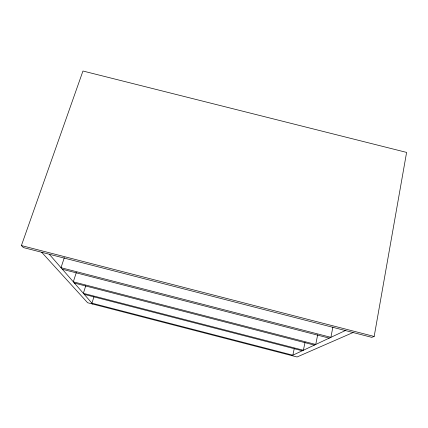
<?xml version="1.0" encoding="UTF-8"?>
<svg xmlns="http://www.w3.org/2000/svg" width="428" height="428" viewBox="0 0 428 428"><rect width="100%" height="100%" fill="white"/><g stroke="black" fill="none" stroke-linecap="round" stroke-linejoin="round"><path stroke-width="0.64" d="M374.174 336.456L406.6 152.411L82.957 71.021L21.4 245.565L23.396 247.566L371.766 337.344L374.174 336.456L21.4 245.565M332.904 327.003L330.881 337.344L61.006 267.703L64.35 257.57M317.699 334.717L315.725 344.46L73.316 281.817L76.339 272.433M305.004 342.448L303.382 350.254L83.358 293.335L85.744 285.786M294.202 348.767L292.838 355.208L91.956 303.19L93.893 296.941M291.907 355.641L345.369 330.539M353.063 332.524L297.069 356.979L87.617 302.74L41.709 252.285M62.365 269.26L329.207 338.131M74.413 283.079L314.377 345.091M84.268 294.378L302.27 350.778M49.252 254.227L92.71 304.062"/></g></svg>
